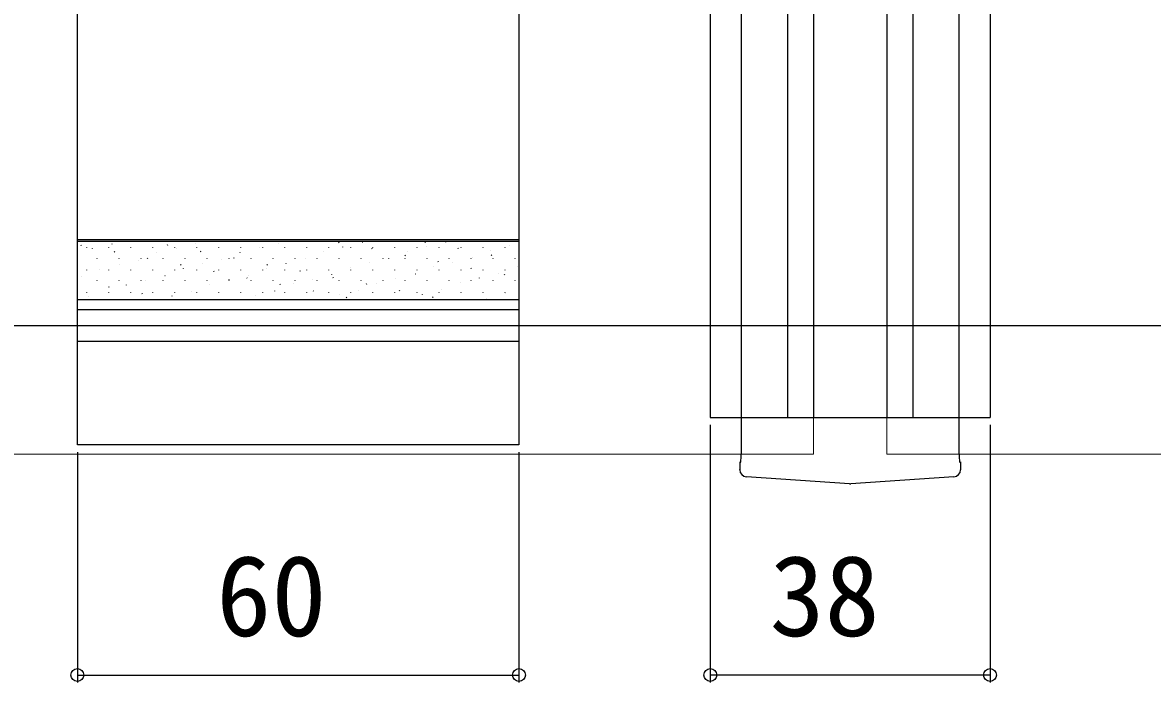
# Model space of a CAD drawing. Units: millimetres, scale not verified. Extents: x -875 to 875, y -1300 to 1294.
# Drawn here: x 59.6 to 213.1, y -526 to -436.3 of the extents above; entities that cross this region are included whole.
import ezdxf
from ezdxf.enums import TextEntityAlignment as Align

# ---------------------------------------------------------------- set-up
doc = ezdxf.new("R2010")
doc.units = ezdxf.units.MM
doc.header["$LTSCALE"] = 8
doc.layers.add('0-4_YKK_12', color=2, linetype='Continuous', lineweight=18)
for name, color, linetype in [('0-5_YKK_13', 4, 'Continuous'), ('0-7_YKK_D', 6, 'Continuous'), ('0-9_YSS_K', 3, 'Continuous')]:
    doc.layers.add(name, color=color, linetype=linetype)
doc.styles.add('ＭＳ ゴシック', font='')
doc.styles.get('ＭＳ ゴシック').set_extended_font_data('MS Gothic')

msp = doc.modelspace()

# ---------------------------------------------------------------- linework, layer by layer
at = {"layer": '0-4_YKK_12'}
for p, q in [((-53, -495.001), (157.152, -495.001)), ((186.848, -495.001), (838.228, -495.001))]:
    msp.add_line(p, q, dxfattribs=at)
for points in [[(157.152, -495.001), (167, -495.001), (167, -295.001)], [(186.848, -495.001), (177, -495.001), (177, -295.001)]]:
    msp.add_lwpolyline(points, dxfattribs=at)
at = {"layer": '0-5_YKK_13'}
for p, q in [((153, -300.001), (153, -490.001)), ((163.5, -300.001), (163.5, -490.001)), ((167, -300.001), (167, -490.001)), ((177, -300.001), (177, -490.001)), ((180.5, -300.001), (180.5, -490.001)), ((191, -300.001), (191, -490.001)), ((157.232, -493.82), (157.232, -330.933)), ((186.768, -330.933), (186.768, -493.82)), ((67, -474.019), (67, -465.799)), ((67, -465.799), (127, -465.799)), ((67, -466.047), (127, -466.047)), ((67.575, -466.652), (67.52, -466.568)), ((71.712, -466.454), (71.708, -466.444)), ((79.305, -466.616), (79.25, -466.532)), ((83.048, -466.377), (83.045, -466.368)), ((94.385, -466.301), (94.382, -466.291)), ((102.56, -466.235), (102.505, -466.152)), ((105.722, -466.224), (105.718, -466.215)), ((114.29, -466.199), (114.234, -466.116)), ((117.058, -466.147), (117.055, -466.138)), ((68.299, -466.943), (68.299, -466.893)), ((69.083, -467.053), (69.079, -467.043)), ((71.289, -466.943), (71.289, -466.893)), ((72.079, -467.536), (72.023, -467.453)), ((74.279, -466.943), (74.279, -466.893)), ((77.269, -466.943), (77.269, -466.893)), ((77.807, -467.622), (77.804, -467.613)), ((80.259, -466.943), (80.259, -466.893)), ((80.419, -466.976), (80.416, -466.967)), ((83.249, -466.943), (83.249, -466.893)), ((83.808, -467.5), (83.753, -467.417)), ((86.239, -466.943), (86.239, -466.893)), ((89.144, -467.546), (89.141, -467.536)), ((89.229, -466.943), (89.229, -466.893)), ((91.756, -466.899), (91.753, -466.89)), ((92.219, -466.943), (92.219, -466.893)), ((95.209, -466.943), (95.209, -466.893)), ((98.199, -466.943), (98.199, -466.893)), ((100.481, -467.469), (100.477, -467.459)), ((101.189, -466.943), (101.189, -466.893)), ((103.093, -466.823), (103.089, -466.813)), ((104.179, -466.943), (104.179, -466.893)), ((107.063, -467.12), (107.008, -467.036)), ((107.169, -466.943), (107.169, -466.893)), ((110.159, -466.943), (110.159, -466.893)), ((111.566, -468.004), (111.511, -467.921)), ((111.817, -467.392), (111.814, -467.383)), ((113.149, -466.943), (113.149, -466.893)), ((114.429, -466.746), (114.426, -466.737)), ((116.139, -466.943), (116.139, -466.893)), ((118.793, -467.084), (118.738, -467)), ((119.129, -466.943), (119.129, -466.893)), ((122.119, -466.943), (122.119, -466.893)), ((123.154, -467.316), (123.151, -467.306)), ((123.296, -467.968), (123.241, -467.885)), ((125.109, -466.943), (125.109, -466.893)), ((125.766, -466.67), (125.763, -466.66)), ((69.674, -468.368), (69.674, -468.318)), ((72.664, -468.368), (72.664, -468.318)), ((72.683, -469.197), (72.68, -469.188)), ((75.312, -468.598), (75.309, -468.589)), ((75.654, -468.368), (75.654, -468.318)), ((76.582, -468.421), (76.527, -468.337)), ((78.644, -468.368), (78.644, -468.318)), ((81.085, -469.305), (81.03, -469.222)), ((81.634, -468.368), (81.634, -468.318)), ((84.02, -469.12), (84.016, -469.111)), ((84.624, -468.368), (84.624, -468.318)), ((86.649, -468.521), (86.645, -468.512)), ((87.614, -468.368), (87.614, -468.318)), ((88.311, -468.385), (88.256, -468.301)), ((90.604, -468.368), (90.604, -468.318)), ((92.744, -469.69), (92.741, -469.68)), ((92.815, -469.269), (92.759, -469.186)), ((93.594, -468.368), (93.594, -468.318)), ((95.356, -469.044), (95.353, -469.034)), ((96.584, -468.368), (96.584, -468.318)), ((97.985, -468.445), (97.982, -468.435)), ((99.574, -468.368), (99.574, -468.318)), ((102.564, -468.368), (102.564, -468.318)), ((104.081, -469.613), (104.077, -469.604)), ((105.554, -468.368), (105.554, -468.318)), ((106.693, -468.967), (106.69, -468.958)), ((108.544, -468.368), (108.544, -468.318)), ((109.322, -468.368), (109.319, -468.359)), ((111.534, -468.368), (111.534, -468.318)), ((114.524, -468.368), (114.524, -468.318)), ((115.417, -469.536), (115.414, -469.527)), ((116.07, -468.889), (116.014, -468.805)), ((117.514, -468.368), (117.514, -468.318)), ((118.03, -468.89), (118.026, -468.881)), ((120.504, -468.368), (120.504, -468.318)), ((120.573, -469.773), (120.518, -469.69)), ((120.659, -468.291), (120.655, -468.282)), ((123.494, -468.368), (123.494, -468.318)), ((126.484, -468.368), (126.484, -468.318)), ((126.754, -469.46), (126.751, -469.45)), ((67.575, -470.819), (67.572, -470.81)), ((68.299, -469.983), (68.299, -469.933)), ((70.071, -469.843), (70.067, -469.834)), ((71.289, -469.983), (71.289, -469.933)), ((74.279, -469.983), (74.279, -469.933)), ((77.269, -469.983), (77.269, -469.933)), ((78.912, -470.742), (78.909, -470.733)), ((80.259, -469.983), (80.259, -469.933)), ((81.407, -469.766), (81.404, -469.757)), ((83.249, -469.983), (83.249, -469.933)), ((85.588, -470.19), (85.533, -470.106)), ((86.239, -469.983), (86.239, -469.933)), ((89.229, -469.983), (89.229, -469.933)), ((90.091, -471.074), (90.036, -470.991)), ((90.249, -470.666), (90.245, -470.656)), ((92.219, -469.983), (92.219, -469.933)), ((95.209, -469.983), (95.209, -469.933)), ((97.318, -470.154), (97.263, -470.07)), ((98.199, -469.983), (98.199, -469.933)), ((98.957, -471.188), (98.953, -471.178)), ((101.189, -469.983), (101.189, -469.933)), ((101.585, -470.589), (101.582, -470.58)), ((101.821, -471.038), (101.766, -470.955)), ((104.179, -469.983), (104.179, -469.933)), ((107.169, -469.983), (107.169, -469.933)), ((110.159, -469.983), (110.159, -469.933)), ((110.293, -471.111), (110.29, -471.102)), ((112.922, -470.512), (112.919, -470.503)), ((113.149, -469.983), (113.149, -469.933)), ((116.139, -469.983), (116.139, -469.933)), ((119.129, -469.983), (119.129, -469.933)), ((121.63, -471.035), (121.627, -471.025)), ((122.119, -469.983), (122.119, -469.933)), ((124.259, -470.436), (124.255, -470.426)), ((125.076, -470.657), (125.021, -470.574)), ((125.109, -469.983), (125.109, -469.933)), ((69.674, -471.408), (69.674, -471.358)), ((71.34, -472.339), (71.284, -472.255)), ((72.664, -471.408), (72.664, -471.358)), ((73.671, -471.987), (73.668, -471.978)), ((75.654, -471.408), (75.654, -471.358)), ((76.283, -471.341), (76.28, -471.332)), ((78.644, -471.408), (78.644, -471.358)), ((81.634, -471.408), (81.634, -471.358)), ((84.624, -471.408), (84.624, -471.358)), ((85.008, -471.911), (85.004, -471.901)), ((87.614, -471.408), (87.614, -471.358)), ((87.62, -471.265), (87.617, -471.255)), ((90.604, -471.408), (90.604, -471.358)), ((93.594, -471.408), (93.594, -471.358)), ((94.595, -471.958), (94.539, -471.875)), ((96.344, -471.834), (96.341, -471.824)), ((96.584, -471.408), (96.584, -471.358)), ((99.098, -472.843), (99.043, -472.759)), ((99.574, -471.408), (99.574, -471.358)), ((102.564, -471.408), (102.564, -471.358)), ((105.186, -472.733), (105.182, -472.724)), ((105.554, -471.408), (105.554, -471.358)), ((106.324, -471.922), (106.269, -471.839)), ((107.681, -471.757), (107.678, -471.748)), ((108.544, -471.408), (108.544, -471.358)), ((110.827, -472.807), (110.772, -472.723)), ((111.534, -471.408), (111.534, -471.358)), ((114.524, -471.408), (114.524, -471.358)), ((116.522, -472.657), (116.519, -472.647)), ((117.514, -471.408), (117.514, -471.358)), ((119.018, -471.681), (119.014, -471.671)), ((120.504, -471.408), (120.504, -471.358)), ((123.494, -471.408), (123.494, -471.358)), ((126.484, -471.408), (126.484, -471.358)), ((68.299, -473.023), (68.299, -472.973)), ((68.547, -473.562), (68.543, -473.553)), ((71.176, -472.963), (71.172, -472.954)), ((71.289, -473.023), (71.289, -472.973)), ((74.279, -473.023), (74.279, -472.973)), ((75.843, -473.223), (75.788, -473.14)), ((77.269, -473.023), (77.269, -472.973)), ((79.883, -473.485), (79.88, -473.476)), ((80.259, -473.023), (80.259, -472.973)), ((82.512, -472.887), (82.509, -472.877)), ((83.249, -473.023), (83.249, -472.973)), ((86.239, -473.023), (86.239, -472.973)), ((89.229, -473.023), (89.229, -472.973)), ((91.22, -473.409), (91.217, -473.399)), ((92.219, -473.023), (92.219, -472.973)), ((93.849, -472.81), (93.846, -472.8)), ((95.209, -473.023), (95.209, -472.973)), ((98.199, -473.023), (98.199, -472.973)), ((99.945, -473.978), (99.941, -473.969)), ((101.189, -473.023), (101.189, -472.973)), ((102.557, -473.332), (102.553, -473.323)), ((103.601, -473.727), (103.546, -473.644)), ((104.179, -473.023), (104.179, -472.973)), ((107.169, -473.023), (107.169, -472.973)), ((110.159, -473.023), (110.159, -472.973)), ((111.281, -473.901), (111.278, -473.892)), ((113.149, -473.023), (113.149, -472.973)), ((113.893, -473.255), (113.89, -473.246)), ((115.331, -473.691), (115.275, -473.608)), ((116.139, -473.023), (116.139, -472.973)), ((119.129, -473.023), (119.129, -472.973)), ((122.119, -473.023), (122.119, -472.973)), ((122.618, -473.825), (122.615, -473.815)), ((125.109, -473.023), (125.109, -472.973)), ((125.23, -473.179), (125.227, -473.169)), ((67, -475.325), (127, -475.325)), ((67, -479.601), (127, -479.601)), ((153, -490.001), (191, -490.001)), ((157, -496.027), (157, -496.011)), ((157, -496.027), (157.083, -496.11)), ((157, -496.027), (157, -497.076)), ((157, -497.088), (157, -497.076)), ((187, -496.027), (187, -496.011)), ((187, -497.076), (187, -497.088)), ((171.9, -499.01), (157.933, -498.077)), ((186.067, -498.077), (172.1, -499.01))]:
    msp.add_line(p, q, dxfattribs=at)
msp.add_lwpolyline([(127, -296.301), (127, -493.701), (67, -493.701), (67, -296.301)], close=True, dxfattribs=at)
for points in [[(127, -465.799), (127, -474.019), (67, -474.019)], [(186.917, -496.11), (187, -496.027), (187, -497.076)]]:
    msp.add_lwpolyline(points, dxfattribs=at)
for centre, start, end in [((157.993, -497.086), 180.11503, 265.85405), ((186.007, -497.086), 274.14066, 359.89026)]:
    msp.add_arc(centre, 0.993, start, end, dxfattribs=at)
for centre, major_axis, ratio, start_param, end_param in [((157.08, -493.614), (0.013, -2.5), 0.060953, 6.2217902, 7.7711026), ((186.92, -493.614), (-0.013, -2.5), 0.060953, 4.7952681, 6.3445805), ((158, -497.579), (1, -0.045), 0.500748, 4.6558273, 4.6681227), ((186, -497.579), (1, 0.045), 0.500748, 4.7566553, 4.7689506), ((172, -497.51), (0, -1.503), 0.998131, 6.2166177, 6.3497529)]:
    msp.add_ellipse(centre, major_axis=major_axis, ratio=ratio, start_param=start_param, end_param=end_param, dxfattribs=at)
at = {"layer": '0-7_YKK_D'}
for p, q in [((153, -491.001), (153, -526.001)), ((191, -491.001), (191, -526.001)), ((67, -494.701), (67, -526.001)), ((127, -494.701), (127, -526.001)), ((67, -525.001), (127, -525.001)), ((191, -525.001), (153, -525.001))]:
    msp.add_line(p, q, dxfattribs=at)
for centre in [(67, -525.001), (127, -525.001), (153, -525.001), (191, -525.001)]:
    msp.add_circle(centre, 0.875, dxfattribs=at)
at = {"layer": '0-9_YSS_K'}
msp.add_line((-70.5, -477.501), (838.228, -477.501), dxfattribs=at)

# ---------------------------------------------------------------- texts
at = {"layer": '0-7_YKK_D', "style": 'ＭＳ ゴシック'}
for s, p in [('60', (85.878, -523.001)), ('38', (161.048, -523.001))]:
    msp.add_text(s, height=11, dxfattribs=at).set_placement(p, align=Align.BOTTOM_LEFT)

doc.saveas('drawing.dxf')
